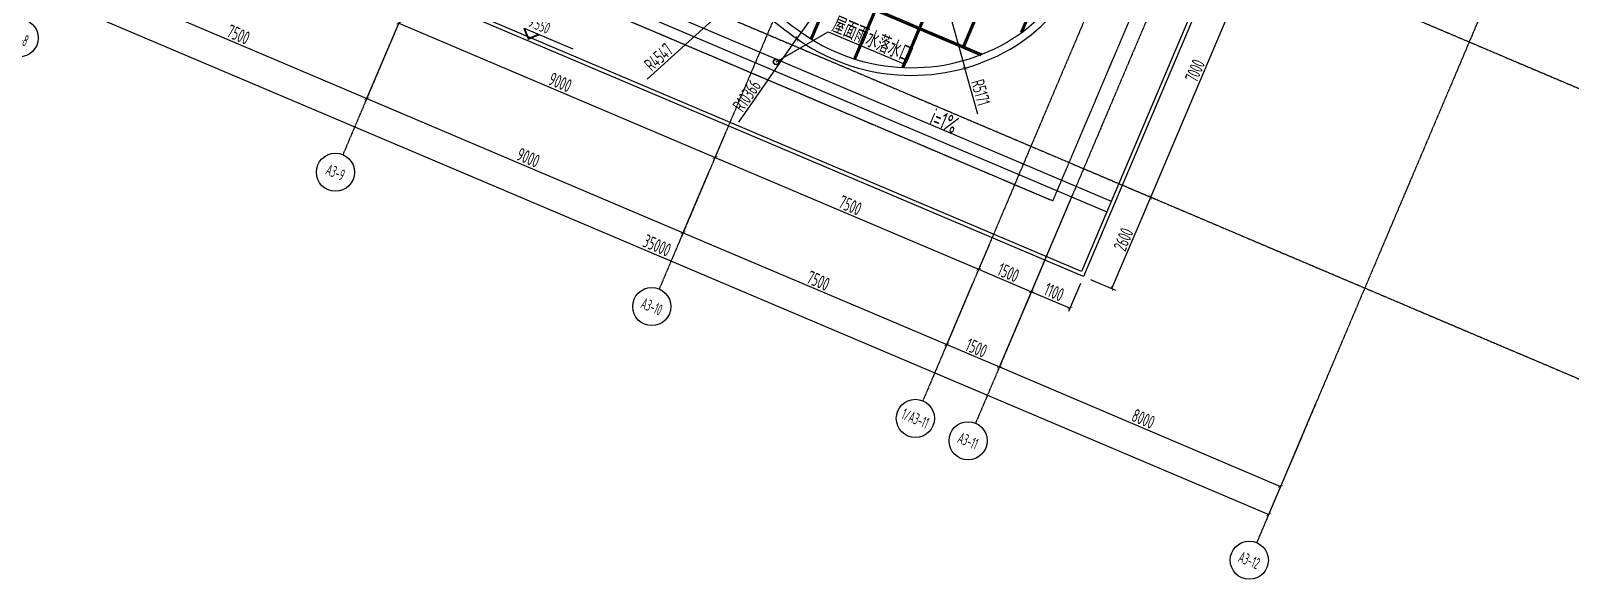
# Model space of a CAD drawing. Extents: x -3523 to 12007717, y -6694179 to 21431.
# Drawn here: x 11923084 to 11963402, y -6496485 to -6481967 of the extents above; entities that cross this region are included whole.
import ezdxf
from ezdxf.enums import TextEntityAlignment as Align

# ---------------------------------------------------------------- set-up
doc = ezdxf.new("R2010")
doc.units = 0
doc.header["$LTSCALE"] = 10
doc.header["$MEASUREMENT"] = 0
for name, pattern in [('A3-RG-axis-100$0$CENTER', [2, 1.25, -0.25, 0.25, -0.25]), ('A3-RI-4F$0$DASH', [0.35, 0.25, -0.1]), ('A3-SYMB-4F-100$0$$AUDIT_BAD_LTYPE2', [0])]:
    doc.linetypes.add(name, pattern=pattern)
for name, color, linetype in [('A3-RB-4F-100$0$A-DIMS-100', 1, 'Continuous'), ('A3-RG-axis-100$0$A-DIMS-100', 1, 'Continuous'), ('A3-RG-axis-100$0$A-GRID', 1, 'A3-RG-axis-100$0$CENTER'), ('A3-RG-axis-100$0$A-SYMB', 4, 'Continuous'), ('A3-RI-4F$0$A-GLAZ', 140, 'Continuous'), ('A3-RI-4F$0$A-HATH', 9, 'Continuous'), ('A3-RI-4F$0$A-ROOF-EDGE', 2, 'Continuous'), ('A3-RM-4F$0$0P-1', 191, 'Continuous'), ('A3-RM-4F$0$0P-FE-FH-V', 141, 'Continuous'), ('A3-SYMB-4F-100$0$$AUDIT_BAD_LAYER1', 7, 'Continuous'), ('A3-SYMB-4F-100$0$A-SYMB', 4, 'Continuous'), ('A3-SYMB-4F-100$0$A-SYMB-AREA', 4, 'Continuous'), ('A3-SYMB-4F-100$0$A-SYMB-NAME', 4, 'Continuous'), ('A3-SYMB-4F-100$0$A-SYMB-NAME-E', 4, 'Continuous')]:
    doc.layers.add(name, color=color, linetype=linetype)
doc.styles.add('A3-RB-4F-100$0$XD2008', font='xd-hzs.shx', dxfattribs={"width": 0.7, "bigfont": 'xd-hztxt.shx'})
doc.styles.add('A3-RG-axis-100$0$$0$XD2008', font='xd-hzs.shx', dxfattribs={"width": 0.7, "bigfont": 'xd-hztxt.shx'})
doc.styles.add('A3-RG-axis-100$0$XD2008', font='xd-hzs.shx', dxfattribs={"width": 0.7, "bigfont": 'xd-hztxt.shx'})
doc.styles.add('A3-SYMB-4F-100$0$ECADI', font='hzs.shx', dxfattribs={"width": 0.7, "bigfont": 'hztxt.shx'})
doc.styles.add('A3-SYMB-4F-100$0$XD2008', font='hzs.shx', dxfattribs={"width": 0.7, "bigfont": 'hztxt.shx'})
doc.dimstyles.new('A3-RB-4F-100$0$XD100', dxfattribs={"dimscale": 100, "dimtxt": 3.5, "dimasz": 1.5, "dimexe": 1, "dimexo": 2, "dimgap": 0.5, "dimtad": 1, "dimdec": 0, "dimdsep": 46, "dimtxsty": 'A3-RB-4F-100$0$XD2008', "dimcen": 2.5, "dimclrt": 4, "dimaunit": 1, "dimadec": 0, "dimazin": 0, "dimtfac": 1, "dimtdec": 0, "dimtix": 1, "dimtmove": 0, "dimatfit": 3, "dimfxl": 0, "dimtolj": 1, "dimtzin": 0, "dimarcsym": 0})
doc.dimstyles.new('A3-RB-4F-100$0$XD100$0', dxfattribs={"dimscale": 100, "dimtxt": 3.5, "dimasz": 1, "dimexe": 1, "dimexo": 2, "dimgap": 0.5, "dimtad": 1, "dimdec": 0, "dimdsep": 46, "dimtxsty": 'A3-RB-4F-100$0$XD2008', "dimblk1": 'A3-RB-4F-100$0$_ARCHTICK', "dimblk2": 'A3-RB-4F-100$0$_ARCHTICK', "dimsah": 1, "dimcen": 2.5, "dimclrt": 4, "dimaunit": 1, "dimadec": 0, "dimazin": 0, "dimtfac": 1, "dimtdec": 0, "dimtix": 1, "dimtmove": 0, "dimatfit": 3, "dimfxl": 0, "dimtolj": 1, "dimtzin": 0, "dimarcsym": 0})
doc.dimstyles.new('A3-RG-axis-100$0$XD100$0', dxfattribs={"dimscale": 100, "dimtxt": 3.5, "dimasz": 1, "dimexe": 1, "dimexo": 2, "dimgap": 0.5, "dimtad": 1, "dimdec": 0, "dimdsep": 46, "dimtxsty": 'A3-RG-axis-100$0$XD2008', "dimblk1": 'A3-RG-axis-100$0$_ARCHTICK', "dimblk2": 'A3-RG-axis-100$0$_ARCHTICK', "dimsah": 1, "dimcen": 2.5, "dimclrt": 4, "dimaunit": 1, "dimadec": 0, "dimazin": 0, "dimtfac": 1, "dimtdec": 0, "dimtix": 1, "dimtmove": 0, "dimatfit": 3, "dimfxl": 0, "dimtolj": 1, "dimtzin": 0, "dimarcsym": 0})

# ---------------------------------------------------------------- blocks, each defined once
blk = doc.blocks.new('A3-RI-4F$0$TIANCHUANG2')
at = {"layer": 'A3-RI-4F$0$A-GLAZ', "linetype": 'A3-RI-4F$0$DASH'}
for p, q in [((11935192, -6463367), (11938788, -6454894)), ((11935238, -6463387), (11938847, -6454885)), ((11938384, -6459046), (11940166, -6454848)), ((11938430, -6459065), (11940212, -6454868)), ((11938920, -6454874), (11944534, -6457258)), ((11939018, -6454862), (11944459, -6457171)), ((11939926, -6458613), (11941401, -6455138)), ((11939972, -6458633), (11941447, -6455158)), ((11934549, -6461683), (11937199, -6455438)), ((11934595, -6461702), (11937270, -6455401)), ((11941209, -6458789), (11942544, -6455644)), ((11941255, -6458809), (11942588, -6455668)), ((11936397, -6455976), (11946135, -6460110)), ((11936441, -6455941), (11946154, -6460064)), ((11942313, -6459387), (11943601, -6456353)), ((11942359, -6459407), (11943641, -6456386)), ((11943236, -6460413), (11944561, -6457289)), ((11943282, -6460432), (11944598, -6457332)), ((11935067, -6457584), (11938482, -6459034)), ((11935087, -6457538), (11938501, -6458988)), ((11943929, -6461979), (11945392, -6458531)), ((11943952, -6461989), (11945415, -6458541)), ((11943975, -6461999), (11945438, -6458550)), ((11937461, -6464419), (11939750, -6459028)), ((11937492, -6464474), (11939796, -6459047)), ((11938370, -6465477), (11941052, -6459159)), ((11938416, -6465497), (11941098, -6459178)), ((11938985, -6459247), (11943121, -6461003)), ((11939004, -6459201), (11943140, -6460957)), ((11934372, -6459462), (11936924, -6460545)), ((11934391, -6459416), (11936943, -6460499)), ((11936844, -6462675), (11938099, -6459717)), ((11936890, -6462694), (11938145, -6459737)), ((11939207, -6466704), (11942150, -6459771)), ((11939253, -6466724), (11942196, -6459791)), ((11942381, -6468824), (11946160, -6459922)), ((11942427, -6468844), (11946197, -6459962)), ((11937294, -6460703), (11943683, -6463414)), ((11937314, -6460657), (11943702, -6463368)), ((11940183, -6467605), (11943045, -6460861)), ((11940229, -6467625), (11943091, -6460881)), ((11944618, -6466754), (11947188, -6460698)), ((11944664, -6466773), (11947234, -6460718)), ((11943682, -6461241), (11948666, -6463357)), ((11943702, -6461195), (11948769, -6463346)), ((11947191, -6463890), (11948326, -6461216)), ((11947237, -6463910), (11948372, -6461236)), ((11934535, -6461704), (11936433, -6462510)), ((11934555, -6461658), (11936453, -6462464)), ((11948781, -6463345), (11949561, -6461507)), ((11948837, -6463341), (11949607, -6461527)), ((11950076, -6463494), (11950898, -6461557)), ((11950122, -6463513), (11950954, -6461552)), ((11951170, -6464115), (11952236, -6461604)), ((11951216, -6464134), (11952285, -6461615)), ((11952230, -6464816), (11953416, -6462023)), ((11952276, -6464835), (11953462, -6462043)), ((11936843, -6462702), (11943139, -6465374)), ((11936863, -6462656), (11943158, -6465328)), ((11941885, -6466794), (11943644, -6462649)), ((11941931, -6466814), (11943690, -6462669)), ((11949269, -6474992), (11954478, -6462720)), ((11949315, -6475011), (11954518, -6462754)), ((11931373, -6475564), (11936547, -6463373)), ((11931419, -6475583), (11936593, -6463393)), ((11944083, -6463557), (11946483, -6464576)), ((11945761, -6470458), (11948606, -6463756)), ((11945807, -6470478), (11948652, -6463775)), ((11951786, -6472261), (11955403, -6463740)), ((11947221, -6470219), (11949919, -6463863)), ((11947267, -6470238), (11949965, -6463883)), ((11951832, -6472280), (11955436, -6463789)), ((11935411, -6464249), (11937366, -6465078)), ((11935431, -6464203), (11937385, -6465032)), ((11948753, -6469808), (11951005, -6464504)), ((11948799, -6469828), (11951051, -6464523)), ((11951607, -6464551), (11956338, -6466559)), ((11935656, -6468671), (11937259, -6464895)), ((11935702, -6468691), (11937305, -6464914)), ((11944667, -6469837), (11946823, -6464757)), ((11944713, -6469857), (11946869, -6464777)), ((11946860, -6464763), (11951914, -6466908)), ((11946879, -6464717), (11951934, -6466862)), ((11951671, -6464632), (11956319, -6466605)), ((11938040, -6465365), (11941747, -6466938)), ((11938060, -6465319), (11941766, -6466892)), ((11953587, -6471217), (11956120, -6465249)), ((11953633, -6471237), (11956142, -6465325)), ((11934753, -6466142), (11938811, -6467865)), ((11934772, -6466096), (11938831, -6467819)), ((11950394, -6469142), (11951805, -6465818)), ((11950440, -6469162), (11951851, -6465838)), ((11945502, -6466359), (11951044, -6468712)), ((11945522, -6466313), (11951064, -6468666)), ((11930420, -6474609), (11933620, -6467071)), ((11930466, -6474629), (11933666, -6467090)), ((11942184, -6467096), (11943814, -6467788)), ((11952298, -6467071), (11955968, -6468629)), ((11952308, -6467048), (11955978, -6468606)), ((11952318, -6467025), (11955988, -6468583)), ((11933037, -6467586), (11935821, -6468768)), ((11933057, -6467540), (11935841, -6468722)), ((11941285, -6468272), (11941623, -6467474)), ((11937159, -6474728), (11939992, -6468054)), ((11937205, -6474748), (11940038, -6468073)), ((11939502, -6468158), (11942530, -6469443)), ((11939522, -6468112), (11942550, -6469397)), ((11944186, -6467974), (11948664, -6469874)), ((11944206, -6467927), (11948684, -6469828)), ((11935611, -6468841), (11935870, -6468232)), ((11935854, -6474603), (11938533, -6468292)), ((11935900, -6474623), (11938579, -6468312)), ((11929757, -6472972), (11931590, -6468653)), ((11929803, -6472991), (11931636, -6468672)), ((11931238, -6468996), (11934019, -6470176)), ((11931258, -6468950), (11934039, -6470130)), ((11934776, -6473945), (11936998, -6468710)), ((11934822, -6473964), (11937044, -6468730)), ((11936339, -6468988), (11941243, -6471070)), ((11936359, -6468942), (11941263, -6471024)), ((11938911, -6473800), (11941104, -6468633)), ((11938957, -6473820), (11941150, -6468653)), ((11951440, -6468880), (11954751, -6470285)), ((11951459, -6468834), (11954770, -6470239)), ((11933992, -6472591), (11935350, -6469393)), ((11934038, -6472611), (11935396, -6469412)), ((11940316, -6476889), (11943388, -6469651)), ((11940362, -6476909), (11943434, -6469670)), ((11948551, -6473484), (11950159, -6469694)), ((11948574, -6473494), (11950182, -6469704)), ((11948597, -6473504), (11950206, -6469714)), ((11949217, -6470109), (11952940, -6471689)), ((11949236, -6470063), (11952960, -6471643)), ((11930098, -6470630), (11933544, -6472093)), ((11934393, -6470335), (11939915, -6472679)), ((11934413, -6470289), (11939935, -6472633)), ((11947675, -6472348), (11948547, -6470293)), ((11947698, -6472358), (11948570, -6470303)), ((11947721, -6472368), (11948593, -6470313)), ((11930078, -6470676), (11933525, -6472139)), ((11942697, -6477678), (11945569, -6470912)), ((11942743, -6477698), (11945615, -6470932)), ((11946406, -6471034), (11950971, -6472972)), ((11941626, -6471232), (11943172, -6471888)), ((11941646, -6471186), (11943192, -6471842)), ((11946386, -6471080), (11950951, -6473018)), ((11946396, -6471057), (11950961, -6472995)), ((11939362, -6476065), (11941156, -6471838)), ((11943583, -6478790), (11946565, -6471765)), ((11943622, -6478826), (11946611, -6471784)), ((11939316, -6476046), (11941077, -6471897)), ((11943571, -6472058), (11948406, -6474110)), ((11943591, -6472012), (11948425, -6474064)), ((11933945, -6472317), (11938474, -6474239)), ((11933955, -6472294), (11938483, -6474216)), ((11933965, -6472271), (11938493, -6474193)), ((11929734, -6472702), (11937349, -6475935)), ((11929754, -6472656), (11937436, -6475917)), ((11940300, -6472842), (11942063, -6473590)), ((11940320, -6472796), (11942082, -6473544)), ((11944662, -6479445), (11947498, -6472764)), ((11944709, -6479465), (11947544, -6472784)), ((11932540, -6476012), (11933757, -6473146)), ((11932563, -6476022), (11933780, -6473155)), ((11932586, -6476032), (11933803, -6473165)), ((11942431, -6473747), (11949059, -6476560)), ((11942451, -6473701), (11949078, -6476514)), ((11945940, -6479636), (11948313, -6474044)), ((11945995, -6479632), (11948359, -6474063)), ((11933691, -6476500), (11934610, -6474336)), ((11933741, -6476509), (11934656, -6474355)), ((11938894, -6474418), (11941716, -6475616)), ((11938914, -6474372), (11941736, -6475570)), ((11948997, -6474361), (11950304, -6474916)), ((11949007, -6474338), (11950314, -6474893)), ((11949017, -6474315), (11950323, -6474870)), ((11935034, -6476536), (11935698, -6474972)), ((11935057, -6476546), (11935721, -6474982)), ((11935080, -6476555), (11935744, -6474992)), ((11931318, -6475547), (11933475, -6476463)), ((11931337, -6475501), (11933691, -6476500)), ((11942127, -6475790), (11948308, -6478414)), ((11942146, -6475744), (11948328, -6478368)), ((11947489, -6482384), (11950370, -6475596)), ((11947512, -6482394), (11950393, -6475606)), ((11947516, -6479121), (11949010, -6475602)), ((11947535, -6482404), (11950416, -6475616)), ((11947592, -6479071), (11949056, -6475622)), ((11940829, -6478880), (11941827, -6476527)), ((11940875, -6478899), (11941873, -6476547)), ((11949463, -6476677), (11950932, -6477301)), ((11949443, -6476723), (11950913, -6477347)), ((11949453, -6476700), (11950922, -6477324)), ((11940485, -6477212), (11942504, -6478069)), ((11940506, -6477275), (11942485, -6478115)), ((11949008, -6482004), (11950909, -6477525)), ((11949031, -6482013), (11950932, -6477535)), ((11949054, -6482023), (11950955, -6477544)), ((11941736, -6479942), (11942504, -6478133)), ((11941759, -6479952), (11942527, -6478142)), ((11941782, -6479962), (11942550, -6478152)), ((11943199, -6478418), (11946091, -6479646)), ((11943219, -6478372), (11946111, -6479600)), ((11948662, -6478564), (11950700, -6479429)), ((11948672, -6478541), (11950710, -6479406)), ((11948681, -6478518), (11950720, -6479383)), ((11942472, -6481406), (11943415, -6479185)), ((11942495, -6481416), (11943438, -6479195)), ((11942518, -6481425), (11943461, -6479205)), ((11941118, -6479707), (11947964, -6482613)), ((11941128, -6479684), (11947974, -6482590)), ((11941138, -6479661), (11947984, -6482567)), ((11943504, -6482174), (11944506, -6479814)), ((11943527, -6482183), (11944529, -6479824)), ((11943550, -6482193), (11944552, -6479833)), ((11945903, -6482920), (11947275, -6479689)), ((11945926, -6482930), (11947298, -6479699)), ((11945950, -6482939), (11947321, -6479709)), ((11946757, -6479901), (11949851, -6481214)), ((11946767, -6479878), (11949861, -6481191)), ((11944641, -6482696), (11945772, -6480031)), ((11944664, -6482706), (11945795, -6480040)), ((11944687, -6482715), (11945818, -6480050)), ((11946747, -6479924), (11949841, -6481237))]:
    blk.add_line(p, q, dxfattribs=at)
blk = doc.blocks.new('A3-RI-4F')
at = {"layer": 'A3-RI-4F$0$A-HATH', "linetype": 'A3-RI-4F$0$DASH'}
blk.add_lwpolyline([(11925756, -6476190), (11949855, -6486420), (11960084, -6462321), (11935985, -6452091)], close=True, dxfattribs=at)
at = {"layer": 'A3-RI-4F$0$A-ROOF-EDGE'}
for points in [[(11977075, -6448936), (11977075, -6448936), (11971198, -6462780), (11953939, -6455454), (11952802, -6458132), (11961869, -6461981), (11950655, -6488400), (11923776, -6476990), (11934990, -6450572), (11944057, -6454420), (11945194, -6451742), (11937359, -6448416, 0.002105), (11935284, -6447090), (11932817, -6450984, 0.033355), (11899110, -6432654), (11899697, -6421468)], [(11971145, -6462649), (11953886, -6455323), (11952670, -6458185), (11961737, -6462034), (11950602, -6488268), (11923907, -6476937), (11935043, -6450703), (11944110, -6454552), (11945325, -6451689), (11937406, -6448327, 0.002183), (11935253, -6446952), (11932786, -6450846, 0.033209), (11899214, -6432592), (11899796, -6421473)], [(11941987, -6481230, 0.038962), (11943246, -6482239, 0.287529), (11948735, -6482446, 0.153575), (11950516, -6480510, 0.12992)], [(11942124, -6481084, 0.038962), (11943358, -6482073, 0.287529), (11948635, -6482272, 0.153575), (11950335, -6480425, 0.12992)]]:
    blk.add_lwpolyline(points, format="xyb", dxfattribs=at)
at = {"layer": 'A3-RI-4F$0$A-GLAZ'}
blk.add_blockref('A3-RI-4F$0$TIANCHUANG2', (0, 0), dxfattribs=at)
blk = doc.blocks.new('A3-RG-axis-100$0$$0$ECADI-TAG-GRID')
at = {"color": 13}
blk.add_circle((0, 0), 5, dxfattribs=at)
at = {"style": 'A3-RG-axis-100$0$$0$XD2008', "width": 0.7}
blk.add_attdef('GRID', text='', height=5, dxfattribs=at).set_placement((0, 0), align=Align.MIDDLE)
blk = doc.blocks.new('A3-RG-axis-100$0$_ARCHTICK')
at = {"color": 0, "linetype": 'ByBlock', "const_width": 0.15}
blk.add_lwpolyline([(-0.5, -0.5), (0.5, 0.5)], dxfattribs=at)
blk = doc.blocks.new('*D279')
at = {"layer": 'A3-RG-axis-100$0$A-DIMS-100', "color": 0, "lineweight": -2}
for p, q in [((11925541, -6479486), (11924941, -6480899)), ((11924980, -6480807), (11931884, -6483738)), ((11932732, -6481739), (11931845, -6483830))]:
    blk.add_line(p, q, dxfattribs=at)
at = {"layer": 'Defpoints', "color": 0}
for p in [(11925619, -6479302), (11932811, -6481555), (11931884, -6483738)]:
    blk.add_point(p, dxfattribs=at)
at = {"layer": 'A3-RG-axis-100$0$A-DIMS-100', "color": 0, "lineweight": -2, "xscale": 100, "yscale": 100, "zscale": 100}
for p, rotation in [((11924980, -6480807), 156.9999999998815), ((11931884, -6483738), 336.9999999998814)]:
    blk.add_blockref('A3-RG-axis-100$0$_ARCHTICK', p, dxfattribs=dict(at, rotation=rotation))
at = {"layer": 'A3-RG-axis-100$0$A-DIMS-100', "color": 4, "insert": (11928520, -6482065), "char_height": 350, "attachment_point": 5, "rotation": 337, "style": 'A3-RG-axis-100$0$XD2008'}
blk.add_mtext('\\A1;7500', dxfattribs=at)
blk = doc.blocks.new('*D280')
at = {"layer": 'A3-RG-axis-100$0$A-DIMS-100', "color": 0, "lineweight": -2}
for p, q in [((11932445, -6482417), (11931845, -6483830)), ((11931884, -6483738), (11940168, -6487254)), ((11940784, -6485804), (11940129, -6487346))]:
    blk.add_line(p, q, dxfattribs=at)
at = {"layer": 'Defpoints', "color": 0}
for p in [(11932523, -6482233), (11940862, -6485620), (11940168, -6487254)]:
    blk.add_point(p, dxfattribs=at)
at = {"layer": 'A3-RG-axis-100$0$A-DIMS-100', "color": 0, "lineweight": -2, "xscale": 100, "yscale": 100, "zscale": 100}
for p, rotation in [((11931884, -6483738), 156.9999999998815), ((11940168, -6487254), 336.9999999998814)]:
    blk.add_blockref('A3-RG-axis-100$0$_ARCHTICK', p, dxfattribs=dict(at, rotation=rotation))
at = {"layer": 'A3-RG-axis-100$0$A-DIMS-100', "color": 4, "insert": (11936114, -6485289), "char_height": 350, "attachment_point": 5, "rotation": 337, "style": 'A3-RG-axis-100$0$XD2008'}
blk.add_mtext('\\A1;9000', dxfattribs=at)
blk = doc.blocks.new('*D281')
at = {"layer": 'A3-RG-axis-100$0$A-DIMS-100', "color": 0, "lineweight": -2}
for p, q in [((11950378, -6486235), (11948414, -6490863)), ((11947303, -6489640), (11947033, -6490277)), ((11947072, -6490185), (11948453, -6490771))]:
    blk.add_line(p, q, dxfattribs=at)
at = {"layer": 'Defpoints', "color": 0}
for p in [(11950456, -6486051), (11947382, -6489456), (11948453, -6490771)]:
    blk.add_point(p, dxfattribs=at)
at = {"layer": 'A3-RG-axis-100$0$A-DIMS-100', "color": 0, "lineweight": -2, "xscale": 100, "yscale": 100, "zscale": 100}
for p, rotation in [((11947072, -6490185), 156.9999999998815), ((11948453, -6490771), 336.9999999998814)]:
    blk.add_blockref('A3-RG-axis-100$0$_ARCHTICK', p, dxfattribs=dict(at, rotation=rotation))
at = {"layer": 'A3-RG-axis-100$0$A-DIMS-100', "color": 4, "insert": (11947851, -6490271), "char_height": 350, "attachment_point": 5, "rotation": 337, "style": 'A3-RG-axis-100$0$XD2008'}
blk.add_mtext('\\A1;1500', dxfattribs=at)
blk = doc.blocks.new('*D282')
at = {"layer": 'A3-RG-axis-100$0$A-DIMS-100', "color": 0, "lineweight": -2}
for p, q in [((11924160, -6478900), (11923248, -6481050)), ((11923287, -6480958), (11955505, -6494633)), ((11956378, -6492576), (11955465, -6494725))]:
    blk.add_line(p, q, dxfattribs=at)
at = {"layer": 'Defpoints', "color": 0}
for p in [(11924238, -6478716), (11956456, -6492392), (11955505, -6494633)]:
    blk.add_point(p, dxfattribs=at)
at = {"layer": 'A3-RG-axis-100$0$A-DIMS-100', "color": 0, "lineweight": -2, "xscale": 100, "yscale": 100, "zscale": 100}
for p, rotation in [((11923287, -6480958), 156.9999999998815), ((11955505, -6494633), 336.9999999998814)]:
    blk.add_blockref('A3-RG-axis-100$0$_ARCHTICK', p, dxfattribs=dict(at, rotation=rotation))
at = {"layer": 'A3-RG-axis-100$0$A-DIMS-100', "color": 4, "insert": (11939484, -6487588), "char_height": 350, "attachment_point": 5, "rotation": 337, "style": 'A3-RG-axis-100$0$XD2008'}
blk.add_mtext('\\A1;35000', dxfattribs=at)
blk = doc.blocks.new('*D266')
at = {"layer": 'A3-RG-axis-100$0$A-DIMS-100', "color": 0, "lineweight": -2}
for p, q in [((11940846, -6485657), (11940129, -6487346)), ((11940168, -6487254), (11947072, -6490185)), ((11947750, -6488588), (11947033, -6490277))]:
    blk.add_line(p, q, dxfattribs=at)
at = {"layer": 'Defpoints', "color": 0}
for p in [(11940924, -6485473), (11947828, -6488404), (11947072, -6490185)]:
    blk.add_point(p, dxfattribs=at)
at = {"layer": 'A3-RG-axis-100$0$A-DIMS-100', "color": 0, "lineweight": -2, "xscale": 100, "yscale": 100, "zscale": 100}
for p, rotation in [((11940168, -6487254), 156.9999999998906), ((11947072, -6490185), 336.9999999998906)]:
    blk.add_blockref('A3-RG-axis-100$0$_ARCHTICK', p, dxfattribs=dict(at, rotation=rotation))
at = {"layer": 'A3-RG-axis-100$0$A-DIMS-100', "color": 4, "insert": (11943708, -6488512), "char_height": 350, "attachment_point": 5, "rotation": 337, "style": 'A3-RG-axis-100$0$XD2008'}
blk.add_mtext('\\A1;7500', dxfattribs=at)
blk = doc.blocks.new('*D267')
at = {"layer": 'A3-RG-axis-100$0$A-DIMS-100', "color": 0, "lineweight": -2}
for p, q in [((11949371, -6488609), (11948414, -6490863)), ((11948453, -6490771), (11955817, -6493897)), ((11956735, -6491735), (11955778, -6493989))]:
    blk.add_line(p, q, dxfattribs=at)
at = {"layer": 'Defpoints', "color": 0}
for p in [(11949449, -6488425), (11956813, -6491551), (11955817, -6493897)]:
    blk.add_point(p, dxfattribs=at)
at = {"layer": 'A3-RG-axis-100$0$A-DIMS-100', "color": 0, "lineweight": -2, "xscale": 100, "yscale": 100, "zscale": 100}
for p, rotation in [((11948453, -6490771), 156.9999999998906), ((11955817, -6493897), 336.9999999998906)]:
    blk.add_blockref('A3-RG-axis-100$0$_ARCHTICK', p, dxfattribs=dict(at, rotation=rotation))
at = {"layer": 'A3-RG-axis-100$0$A-DIMS-100', "color": 4, "insert": (11952223, -6492127), "char_height": 350, "attachment_point": 5, "rotation": 337, "style": 'A3-RG-axis-100$0$XD2008'}
blk.add_mtext('\\A1;8000', dxfattribs=at)
blk = doc.blocks.new('A3-SYMB-4F-100$0$ECADI-TAG-ROOM')
at = {"layer": 'A3-SYMB-4F-100$0$A-SYMB-AREA', "style": 'A3-SYMB-4F-100$0$ECADI', "width": 0.7}
blk.add_attdef('340M2', text='', height=2.5, dxfattribs=at).set_placement((7.17, -1.75), align=Align.MIDDLE_LEFT)
at = {"layer": 'A3-SYMB-4F-100$0$A-SYMB-NAME', "style": 'A3-SYMB-4F-100$0$ECADI', "width": 0.7}
blk.add_attdef('CHINESENAME', (-5.13, 0.09), '', height=4.5, dxfattribs=at)
at = {"layer": 'A3-SYMB-4F-100$0$A-SYMB-NAME-E', "style": 'A3-SYMB-4F-100$0$ECADI', "width": 0.7}
for tag, p in [('ENGLISHHIGH', (-5.13, 8.04)), ('ENGLISHLOW', (-5.13, 4.84))]:
    blk.add_attdef(tag, p, '', height=2.5, dxfattribs=at)
blk = doc.blocks.new('A3-SYMB-4F-100$0$ECADI-TAG-HGHT（国标）')
at = {"color": 1, "const_width": 0.5}
blk.add_lwpolyline([(-2.12, 2.12), (0, 0), (2.12, 2.12)], dxfattribs=at)
at = {"color": 1}
blk.add_point((-1.48, 4.6), dxfattribs=at)
at = {"layer": 'A3-SYMB-4F-100$0$$AUDIT_BAD_LAYER1', "color": 1, "linetype": 'A3-SYMB-4F-100$0$$AUDIT_BAD_LTYPE2'}
blk.add_line((-2.12, 2.12), (11.77, 2.12), dxfattribs=at)
at = {"style": 'A3-SYMB-4F-100$0$XD2008', "width": 0.7}
blk.add_attdef('FL', text='', height=3, dxfattribs=at).set_placement((-2.69, 2.97), align=Align.RIGHT)
for tag, p in [('F.F.L.', (2.28, 2.97)), ('T.O.S.', (2.28, -1.1))]:
    blk.add_attdef(tag, p, '', height=3, dxfattribs=at)
blk = doc.blocks.new('A3-SYMB-4F-100')
at = {"layer": 'A3-SYMB-4F-100$0$A-SYMB'}
for points in [[(11953094, -6480373, 0, 0, 0), (11952405, -6481998, 80, 0, 0), (11952288, -6482274, 0, 0, 0)], [(11939398, -6481505, 0, 0, 0), (11941022, -6482194, 80, 0, 0), (11941298, -6482312, 0, 0, 0)], [(11947916, -6485117, 0, 0, 0), (11946291, -6484427, 80, 0, 0), (11946015, -6484310, 0, 0, 0)]]:
    blk.add_lwpolyline(points, format="xyseb", dxfattribs=at)
blk.add_lwpolyline([(11942603, -6482782), (11943970, -6481994), (11945993, -6482853)], dxfattribs=at)
ref = blk.add_blockref('A3-SYMB-4F-100$0$ECADI-TAG-HGHT（国标）', (11936118, -6482176), dxfattribs=dict(at, xscale=100, yscale=99.99999999999999, rotation=337))
ref.add_attrib('F.F.L.', '9.550', (11936084, -6481839), dxfattribs={"layer": '0', "height": 300, "rotation": 337, "style": 'A3-SYMB-4F-100$0$XD2008', "width": 0.7})
ref = blk.add_blockref('A3-SYMB-4F-100$0$ECADI-TAG-ROOM', (11944500, -6482185), dxfattribs=dict(at, xscale=99.99999999989046, yscale=100.0000000001164, rotation=337))
ref.add_attrib('CHINESENAME', '屋面雨水落水口', (11944032, -6481976), dxfattribs={"height": 450, "rotation": 337, "style": 'A3-SYMB-4F-100$0$ECADI', "width": 0.7})
ref = blk.add_blockref('A3-SYMB-4F-100$0$ECADI-TAG-ROOM', (11947248, -6484174), dxfattribs=dict(at, xscale=-99.99999999988863, yscale=100.0000000001145, rotation=156.9999999998994))
ref.add_attrib('CHINESENAME', 'i=1%', (11946597, -6484396), dxfattribs={"height": 450, "rotation": 337, "style": 'A3-SYMB-4F-100$0$ECADI', "width": 0.7})
blk = doc.blocks.new('A3-RM-4F$0$DFA')
at = {"layer": 'A3-RM-4F$0$0P-FE-FH-V'}
for radius in [75, 65]:
    blk.add_circle((0, 0), radius, dxfattribs=at)
blk = doc.blocks.new('A3-RM-4F')
at = {"layer": 'A3-RM-4F$0$0P-1'}
for p, q in [((11924571, -6475372), (11951266, -6486704)), ((11924688, -6475096), (11951383, -6486427))]:
    blk.add_line(p, q, dxfattribs=at)
blk.add_blockref('A3-RM-4F$0$DFA', (11942603, -6482782), dxfattribs=at)
blk = doc.blocks.new('A3-RB-4F-100$0$_ARCHTICK')
at = {"color": 0, "linetype": 'ByBlock', "const_width": 0.15}
blk.add_lwpolyline([(-0.5, -0.5), (0.5, 0.5)], dxfattribs=at)
blk = doc.blocks.new('*D2249')
at = {"layer": 'A3-RB-4F-100$0$A-DIMS-100', "color": 0, "lineweight": -2}
for p, q in [((11951399, -6488716), (11952415, -6486322)), ((11951855, -6486084), (11952507, -6486361)), ((11950839, -6488478), (11951491, -6488755))]:
    blk.add_line(p, q, dxfattribs=at)
at = {"layer": 'Defpoints', "color": 0}
for p in [(11951670, -6486006), (11952415, -6486322), (11950655, -6488400)]:
    blk.add_point(p, dxfattribs=at)
at = {"layer": 'A3-RB-4F-100$0$A-DIMS-100', "color": 0, "lineweight": -2, "xscale": 100, "yscale": 100, "zscale": 100}
for p, rotation in [((11952415, -6486322), 66.99999999986849), ((11951399, -6488716), 246.9999999998685)]:
    blk.add_blockref('A3-RB-4F-100$0$_ARCHTICK', p, dxfattribs=dict(at, rotation=rotation))
at = {"layer": 'A3-RB-4F-100$0$A-DIMS-100', "color": 4, "insert": (11951700, -6487431), "char_height": 350, "attachment_point": 5, "rotation": 67, "style": 'A3-RB-4F-100$0$XD2008'}
blk.add_mtext('\\A1;2600', dxfattribs=at)
blk = doc.blocks.new('*D2250')
at = {"layer": 'A3-RB-4F-100$0$A-DIMS-100', "color": 0, "lineweight": -2}
for p, q in [((11952415, -6486322), (11955150, -6479879)), ((11954590, -6479641), (11955242, -6479918)), ((11951855, -6486084), (11952507, -6486361))]:
    blk.add_line(p, q, dxfattribs=at)
at = {"layer": 'Defpoints', "color": 0}
for p in [(11954406, -6479563), (11955150, -6479879), (11951670, -6486006)]:
    blk.add_point(p, dxfattribs=at)
at = {"layer": 'A3-RB-4F-100$0$A-DIMS-100', "color": 0, "lineweight": -2, "xscale": 100, "yscale": 100, "zscale": 100}
for p, rotation in [((11955150, -6479879), 66.99999999987146), ((11952415, -6486322), 246.9999999998714)]:
    blk.add_blockref('A3-RB-4F-100$0$_ARCHTICK', p, dxfattribs=dict(at, rotation=rotation))
at = {"layer": 'A3-RB-4F-100$0$A-DIMS-100', "color": 4, "insert": (11953575, -6483013), "char_height": 350, "attachment_point": 5, "rotation": 67, "style": 'A3-RB-4F-100$0$XD2008'}
blk.add_mtext('\\A1;7000', dxfattribs=at)
blk = doc.blocks.new('*D2257')
at = {"layer": 'A3-RB-4F-100$0$A-DIMS-100', "color": 0, "lineweight": -2}
for p, q in [((11932995, -6481121), (11932682, -6481858)), ((11932721, -6481766), (11941006, -6485282)), ((11941279, -6484637), (11940967, -6485374))]:
    blk.add_line(p, q, dxfattribs=at)
at = {"layer": 'Defpoints', "color": 0}
for p in [(11933073, -6480937), (11941357, -6484453), (11941006, -6485282)]:
    blk.add_point(p, dxfattribs=at)
at = {"layer": 'A3-RB-4F-100$0$A-DIMS-100', "color": 0, "lineweight": -2, "xscale": 100, "yscale": 100, "zscale": 100}
for p, rotation in [((11932721, -6481766), 156.9999999998983), ((11941006, -6485282), 336.9999999998983)]:
    blk.add_blockref('A3-RB-4F-100$0$_ARCHTICK', p, dxfattribs=dict(at, rotation=rotation))
at = {"layer": 'A3-RB-4F-100$0$A-DIMS-100', "color": 4, "insert": (11936951, -6483317), "char_height": 350, "attachment_point": 5, "rotation": 337, "style": 'A3-RB-4F-100$0$XD2008'}
blk.add_mtext('\\A1;9000', dxfattribs=at)
blk = doc.blocks.new('*D2258')
at = {"layer": 'A3-RB-4F-100$0$A-DIMS-100', "color": 0, "lineweight": -2}
for p, q in [((11941279, -6484637), (11940967, -6485374)), ((11941006, -6485282), (11947909, -6488213)), ((11948183, -6487568), (11947870, -6488305))]:
    blk.add_line(p, q, dxfattribs=at)
at = {"layer": 'Defpoints', "color": 0}
for p in [(11941357, -6484453), (11948261, -6487384), (11947909, -6488213)]:
    blk.add_point(p, dxfattribs=at)
at = {"layer": 'A3-RB-4F-100$0$A-DIMS-100', "color": 0, "lineweight": -2, "xscale": 100, "yscale": 100, "zscale": 100}
for p, rotation in [((11941006, -6485282), 156.9999999999045), ((11947909, -6488213), 336.9999999999045)]:
    blk.add_blockref('A3-RB-4F-100$0$_ARCHTICK', p, dxfattribs=dict(at, rotation=rotation))
at = {"layer": 'A3-RB-4F-100$0$A-DIMS-100', "color": 4, "insert": (11944545, -6486540), "char_height": 350, "attachment_point": 5, "rotation": 337, "style": 'A3-RB-4F-100$0$XD2008'}
blk.add_mtext('\\A1;7500', dxfattribs=at)
blk = doc.blocks.new('*D2259')
at = {"layer": 'A3-RB-4F-100$0$A-DIMS-100', "color": 0, "lineweight": -2}
for p, q in [((11948183, -6487568), (11947870, -6488305)), ((11947909, -6488213), (11949290, -6488799)), ((11949564, -6488154), (11949251, -6488891))]:
    blk.add_line(p, q, dxfattribs=at)
at = {"layer": 'Defpoints', "color": 0}
for p in [(11948261, -6487384), (11949642, -6487970), (11949290, -6488799)]:
    blk.add_point(p, dxfattribs=at)
at = {"layer": 'A3-RB-4F-100$0$A-DIMS-100', "color": 0, "lineweight": -2, "xscale": 100, "yscale": 100, "zscale": 100}
for p, rotation in [((11947909, -6488213), 156.9999999999001), ((11949290, -6488799), 336.9999999999)]:
    blk.add_blockref('A3-RB-4F-100$0$_ARCHTICK', p, dxfattribs=dict(at, rotation=rotation))
at = {"layer": 'A3-RB-4F-100$0$A-DIMS-100', "color": 4, "insert": (11948688, -6488299), "char_height": 350, "attachment_point": 5, "rotation": 337, "style": 'A3-RB-4F-100$0$XD2008'}
blk.add_mtext('\\A1;1500', dxfattribs=at)
blk = doc.blocks.new('*D2260')
at = {"layer": 'A3-RB-4F-100$0$A-DIMS-100', "color": 0, "lineweight": -2}
for p, q in [((11949564, -6488154), (11949251, -6488891)), ((11950576, -6488584), (11950264, -6489321)), ((11949290, -6488799), (11950303, -6489229))]:
    blk.add_line(p, q, dxfattribs=at)
at = {"layer": 'Defpoints', "color": 0}
for p in [(11949642, -6487970), (11950655, -6488400), (11950303, -6489229)]:
    blk.add_point(p, dxfattribs=at)
at = {"layer": 'A3-RB-4F-100$0$A-DIMS-100', "color": 0, "lineweight": -2, "xscale": 100, "yscale": 100, "zscale": 100}
for p, rotation in [((11949290, -6488799), 156.999999999882), ((11950303, -6489229), 336.999999999882)]:
    blk.add_blockref('A3-RB-4F-100$0$_ARCHTICK', p, dxfattribs=dict(at, rotation=rotation))
at = {"layer": 'A3-RB-4F-100$0$A-DIMS-100', "color": 4, "insert": (11949884, -6488807), "char_height": 350, "attachment_point": 5, "rotation": 337, "style": 'A3-RB-4F-100$0$XD2008'}
blk.add_mtext('\\A1;1100', dxfattribs=at)
blk = doc.blocks.new('*D2330')
at = {"layer": 'A3-RB-4F-100$0$A-DIMS-100', "color": 0, "lineweight": -2}
for p in [(11946156, -6477964), (11947889, -6484153)]:
    blk.add_line(p, (11947550, -6482943), dxfattribs=at)
at = {"layer": 'Defpoints', "color": 0}
for p in [(11946156, -6477964), (11947550, -6482943)]:
    blk.add_point(p, dxfattribs=at)
at = {"layer": 'A3-RB-4F-100$0$A-DIMS-100', "color": 0, "lineweight": -2, "xscale": 100, "yscale": 100, "zscale": 100, "rotation": 105.6439405441456}
blk.add_blockref('A3-RB-4F-100$0$_ARCHTICK', (11947550, -6482943), dxfattribs=at)
at = {"layer": 'A3-RB-4F-100$0$A-DIMS-100', "color": 4, "insert": (11947963, -6483584), "char_height": 350, "attachment_point": 5, "rotation": 285.6439, "style": 'A3-RB-4F-100$0$XD2008'}
blk.add_mtext('\\A1;R5171', dxfattribs=at)
blk = doc.blocks.new('*D2331')
at = {"layer": 'A3-RB-4F-100$0$A-DIMS-100', "color": 0, "lineweight": -2}
for p in [(11949079, -6473669), (11941626, -6484359)]:
    blk.add_line(p, (11943151, -6482173), dxfattribs=at)
at = {"layer": 'Defpoints', "color": 0}
for p in [(11949079, -6473669), (11943151, -6482173)]:
    blk.add_point(p, dxfattribs=at)
at = {"layer": 'A3-RB-4F-100$0$A-DIMS-100', "color": 0, "lineweight": -2, "xscale": 100, "yscale": 100, "zscale": 100, "rotation": 55.11814095144022}
blk.add_blockref('A3-RB-4F-100$0$_ARCHTICK', (11943151, -6482173), dxfattribs=at)
at = {"layer": 'A3-RB-4F-100$0$A-DIMS-100', "color": 4, "insert": (11941837, -6483663), "char_height": 350, "attachment_point": 5, "rotation": 55.1181, "style": 'A3-RB-4F-100$0$XD2008'}
blk.add_mtext('\\A1;R10366', dxfattribs=at)
blk = doc.blocks.new('*D2332')
at = {"layer": 'A3-RB-4F-100$0$A-DIMS-100', "color": 0, "lineweight": -2}
for p in [(11945098, -6477913), (11939230, -6483231)]:
    blk.add_line(p, (11941728, -6480967), dxfattribs=at)
at = {"layer": 'Defpoints', "color": 0}
for p in [(11945098, -6477913), (11941728, -6480967)]:
    blk.add_point(p, dxfattribs=at)
at = {"layer": 'A3-RB-4F-100$0$A-DIMS-100', "color": 0, "lineweight": -2, "xscale": 100, "yscale": 100, "zscale": 100, "rotation": 42.18456075687136}
blk.add_blockref('A3-RB-4F-100$0$_ARCHTICK', (11941728, -6480967), dxfattribs=at)
at = {"layer": 'A3-RB-4F-100$0$A-DIMS-100', "color": 4, "insert": (11939527, -6482658), "char_height": 350, "attachment_point": 5, "rotation": 42.1846, "style": 'A3-RB-4F-100$0$XD2008'}
blk.add_mtext('\\A1;R4547', dxfattribs=at)
blk = doc.blocks.new('A3-RG-axis-100')
at = {"layer": 'A3-RG-axis-100$0$A-GRID'}
for p, q in [((11979102.4, -6418565.4), (11947827.8, -6492243.7)), ((11957767.1, -6422760.8), (11931258.7, -6485210.6)), ((11966051.6, -6426277.4), (11939543.3, -6488727.1)), ((11975448.6, -6447648), (11955191.9, -6495369.6)), ((11958654.7, -6462898.3), (11946447.1, -6491657.6)), ((11928539.4, -6468583.2), (11971241.6, -6486709.2)), ((11925804.3, -6475026.8), (11968506.5, -6493152.8))]:
    blk.add_line(p, q, dxfattribs=at)
at = {"layer": 'A3-RG-axis-100$0$A-SYMB'}
ref = blk.add_blockref('A3-RG-axis-100$0$$0$ECADI-TAG-GRID', (11922778.8, -6482154.2), dxfattribs=dict(at, xscale=100, yscale=100, zscale=100, rotation=337))
ref.add_attrib('GRID', 'A3-8', dxfattribs={"layer": '0', "height": 300, "rotation": 337, "style": 'A3-RG-axis-100$0$$0$XD2008', "width": 0.5}).set_placement((11922778.8, -6482154.2), align=Align.MIDDLE)
ref = blk.add_blockref('A3-RG-axis-100$0$$0$ECADI-TAG-GRID', (11931063.4, -6485670.8), dxfattribs=dict(at, xscale=100, yscale=100, zscale=100, rotation=337))
ref.add_attrib('GRID', 'A3-9', dxfattribs={"layer": '0', "height": 300, "rotation": 337, "style": 'A3-RG-axis-100$0$$0$XD2008', "width": 0.5}).set_placement((11931063.4, -6485670.8), align=Align.MIDDLE)
ref = blk.add_blockref('A3-RG-axis-100$0$$0$ECADI-TAG-GRID', (11939347.9, -6489187.4), dxfattribs=dict(at, xscale=100, yscale=100, zscale=100, rotation=337))
ref.add_attrib('GRID', 'A3-10', dxfattribs={"layer": '0', "height": 300, "rotation": 337, "style": 'A3-RG-axis-100$0$$0$XD2008', "width": 0.5}).set_placement((11939347.9, -6489187.4), align=Align.MIDDLE)
ref = blk.add_blockref('A3-RG-axis-100$0$$0$ECADI-TAG-GRID', (11946251.7, -6492117.9), dxfattribs=dict(at, xscale=100, yscale=100, zscale=100, rotation=337))
ref.add_attrib('GRID', '1/A3-11', dxfattribs={"layer": '0', "height": 300, "rotation": 337, "style": 'A3-RG-axis-100$0$$0$XD2008', "width": 0.5}).set_placement((11946251.7, -6492117.9), align=Align.MIDDLE)
ref = blk.add_blockref('A3-RG-axis-100$0$$0$ECADI-TAG-GRID', (11947632.5, -6492704), dxfattribs=dict(at, xscale=100, yscale=100, zscale=100, rotation=337))
ref.add_attrib('GRID', 'A3-11', dxfattribs={"layer": '0', "height": 300, "rotation": 337, "style": 'A3-RG-axis-100$0$$0$XD2008', "width": 0.5}).set_placement((11947632.5, -6492704), align=Align.MIDDLE)
ref = blk.add_blockref('A3-RG-axis-100$0$$0$ECADI-TAG-GRID', (11954996.6, -6495829.9), dxfattribs=dict(at, xscale=100, yscale=100, zscale=100, rotation=337))
ref.add_attrib('GRID', 'A3-12', dxfattribs={"layer": '0', "height": 300, "rotation": 337, "style": 'A3-RG-axis-100$0$$0$XD2008', "width": 0.5}).set_placement((11954996.6, -6495829.9), align=Align.MIDDLE)
at = {"layer": 'A3-RG-axis-100$0$A-DIMS-100'}
for base, p1, p2, picture, middle in [((11955504.5, -6494633.2), (11924238.1, -6478716.3), (11956455.9, -6492391.9), '*D282', (11939483.6, -6487588.3)), ((11931883.9, -6483737.7), (11925618.9, -6479302.4), (11932810.5, -6481554.8), '*D279', (11928519.9, -6482065.4)), ((11940168.4, -6487254.3), (11932522.7, -6482232.9), (11940862.3, -6485619.7), '*D280', (11936114.1, -6485288.9)), ((11947072.2, -6490184.8), (11940924.5, -6485473.3), (11947828.2, -6488403.8), '*D266', (11943708.3, -6488512.5)), ((11955817.1, -6493896.8), (11949448.7, -6488425.2), (11956812.8, -6491551.1), '*D267', (11952223, -6492126.7))]:
    dim = blk.add_linear_dim(base=base, p1=p1, p2=p2, angle=337, dimstyle='A3-RG-axis-100$0$XD100$0', override={"dimasz": 1}, dxfattribs=at)
    dim.commit()
    dim.dimension.update_dxf_attribs({"geometry": picture, "text_midpoint": middle})
dim = blk.add_linear_dim(base=(11948453, -6490770.9), p1=(11947381.6, -6489455.9), p2=(11950456.3, -6486051.3), angle=337, dimstyle='A3-RG-axis-100$0$XD100$0', override={"dimasz": 1}, dxfattribs=at)
dim.commit()
dim.dimension.update_dxf_attribs({"geometry": '*D281', "text_midpoint": (11947762.6, -6490477.9), "dimtype": 128})
blk = doc.blocks.new('A3-RB-4F-100')
at = {"layer": 'A3-RB-4F-100$0$A-DIMS-100'}
for center, mpoint, picture, middle in [((11949078.9, -6473669.2), (11943150.6, -6482172.9), '*D2331', (11942022, -6483791.8)), ((11945098, -6477913.1), (11941728.5, -6480966.8), '*D2332', (11939677.8, -6482825.2))]:
    dim = blk.add_radius_dim(center=center, mpoint=mpoint, dimstyle='A3-RB-4F-100$0$XD100', override={"dimasz": 1, "dimblk1": 'A3-RB-4F-100$0$_ARCHTICK', "dimblk2": 'A3-RB-4F-100$0$_ARCHTICK', "dimsah": 1}, dxfattribs=at)
    dim.commit()
    dim.dimension.update_dxf_attribs({"geometry": picture, "text_midpoint": middle, "dimtype": 132})
dim = blk.add_radius_dim(center=(11946155.5, -6477963.8), mpoint=(11947549.9, -6482943.3), dimstyle='A3-RB-4F-100$0$XD100', override={"dimasz": 1, "dimblk1": 'A3-RB-4F-100$0$_ARCHTICK', "dimblk2": 'A3-RB-4F-100$0$_ARCHTICK', "dimsah": 1}, dxfattribs=at)
dim.commit()
dim.dimension.update_dxf_attribs({"geometry": '*D2330', "text_midpoint": (11947963, -6483584)})
for p1, p2, distance, picture, middle in [((11951670.4, -6486006.3), (11954405.6, -6479562.8), -808.5, '*D2250', (11953575.1, -6483012.5)), ((11933072.9, -6480936.6), (11941357.4, -6484453.2), -900.5, '*D2257', (11936951.2, -6483316.8)), ((11941357.4, -6484453.2), (11948261.2, -6487383.7), -900.5, '*D2258', (11944545.4, -6486540.3)), ((11950654.5, -6488399.6), (11951670.4, -6486006.3), -808.5, '*D2249', (11951699.6, -6487431)), ((11948261.2, -6487383.7), (11949642, -6487969.8), -900.5, '*D2259', (11948687.7, -6488298.6)), ((11949642, -6487969.8), (11950654.5, -6488399.6), -900.5, '*D2260', (11949884.3, -6488806.5))]:
    dim = blk.add_aligned_dim(p1=p1, p2=p2, distance=distance, dimstyle='A3-RB-4F-100$0$XD100$0', dxfattribs=at)
    dim.commit()
    dim.dimension.update_dxf_attribs({"geometry": picture, "text_midpoint": middle})

msp = doc.modelspace()

# ---------------------------------------------------------------- block references
for name in ['A3-RB-4F-100', 'A3-RI-4F', 'A3-RG-axis-100', 'A3-SYMB-4F-100', 'A3-RM-4F']:
    msp.add_blockref(name, (0, 0))

doc.saveas('drawing.dxf')
